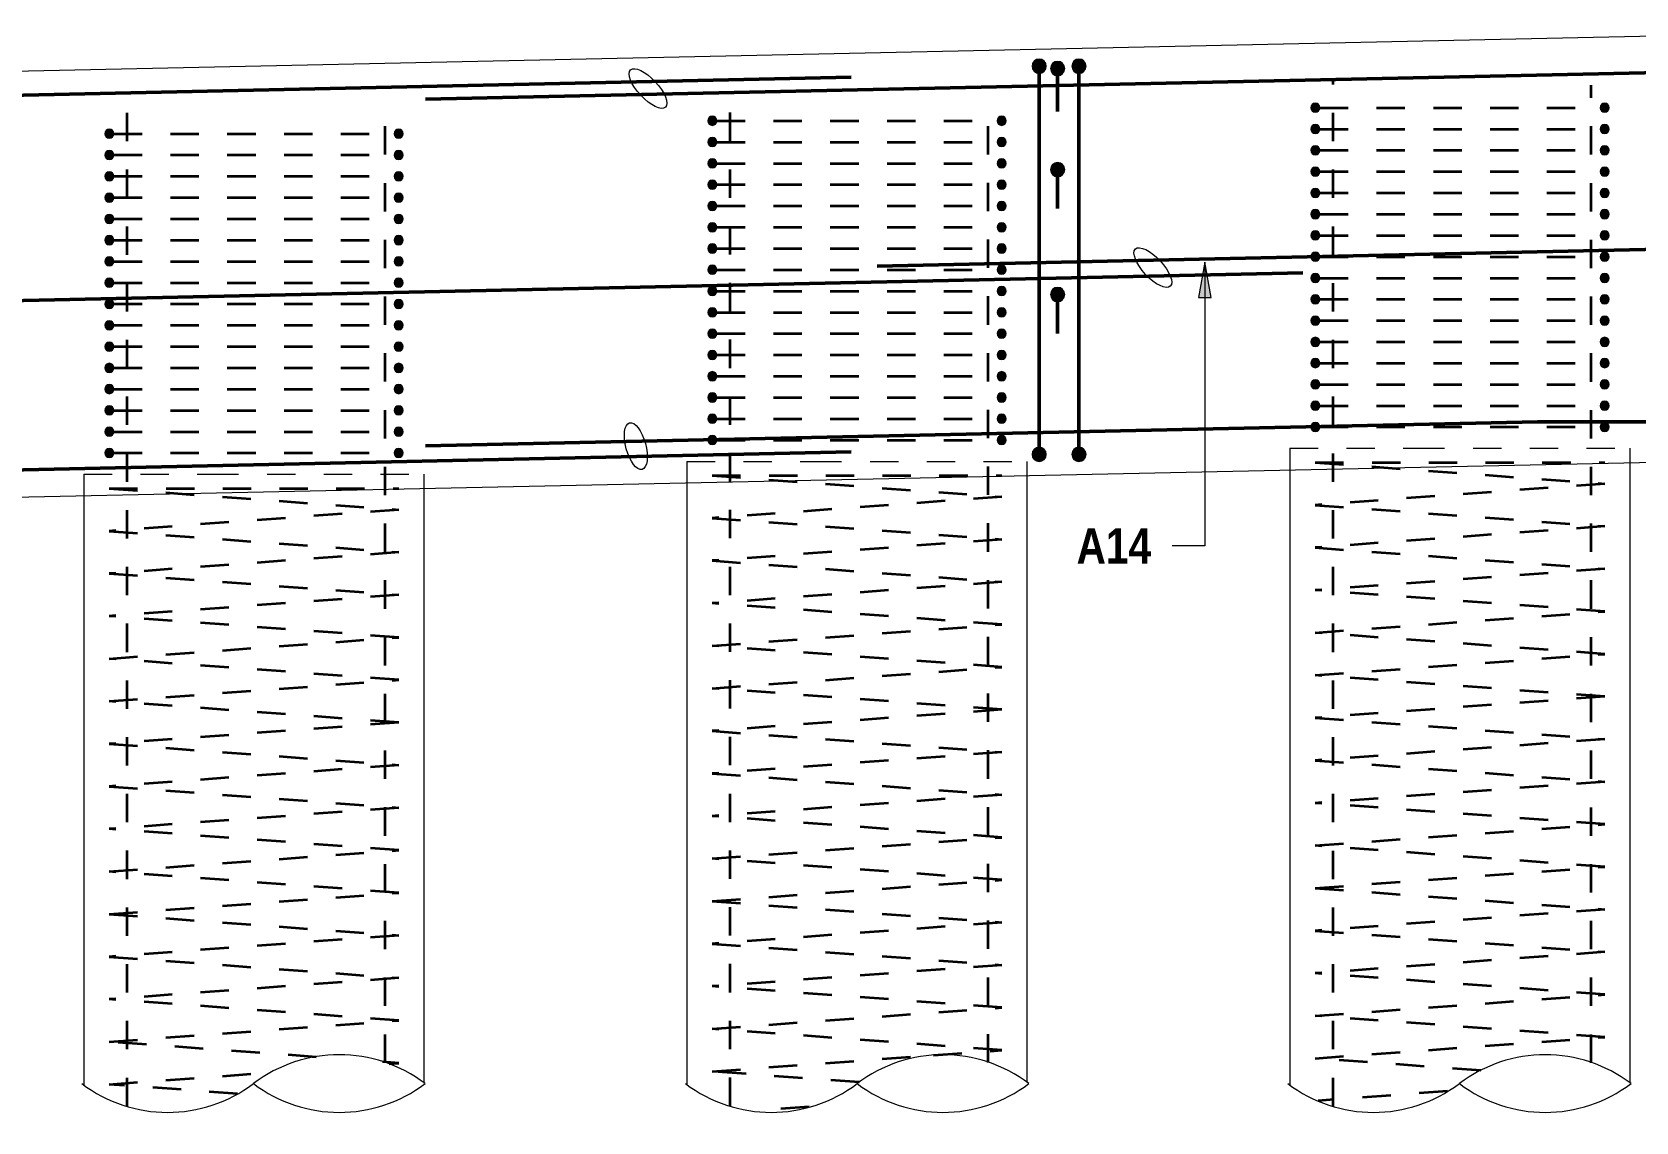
# Model space of a CAD drawing. Header units: metres. Extents: x -1137 to -1030, y 3 to 549.
# Drawn here: x -1090.22 to -1084.57, y 16.15 to 19.99 of the extents above; entities that cross this region are included whole.
import ezdxf

# ---------------------------------------------------------------- set-up
doc = ezdxf.new("R2010")
doc.units = ezdxf.units.M
doc.linetypes.add('JacobsDash', pattern=[0.0045, 0.003, -0.0015])
for name, color, linetype, lineweight in [('A-DETL', 7, 'Continuous', 13), ('A-DETL-GENF', 7, 'Continuous', 9), ('G-ANNO-TEXT', 7, 'Continuous', 9), ('S-BEAM', 7, 'Continuous', 50), ('S-FNDN', 7, 'Continuous', 50), ('S-FNDN-HDLN', 7, 'JacobsDash', 18)]:
    doc.layers.add(name, color=color, linetype=linetype, lineweight=lineweight)
doc.styles.add('Arial Narrow_B', font='ARIALNB.TTF', dxfattribs={"height": 0.125})

# ---------------------------------------------------------------- blocks, each defined once
blk = doc.blocks.new('S_Det_Reinf_Bar Section_2D Grey - N32-6361576-DRG-2873075 - ELEVATION - ABUTMENT B Copy 1')
at = {"layer": 'A-DETL-GENF', "true_color": 0x808080}
blk.add_hatch(color=8, dxfattribs=at).paths.add_polyline_path([(-1135.1405, 18.352), (-1135.1364, 18.3526), (-1135.1325, 18.3542), (-1135.1292, 18.3567), (-1135.1267, 18.36), (-1135.1251, 18.3639), (-1135.1245, 18.368), (-1135.1251, 18.3722), (-1135.1267, 18.376), (-1135.1292, 18.3793), (-1135.1325, 18.3819), (-1135.1364, 18.3835), (-1135.1405, 18.384), (-1135.1447, 18.3835), (-1135.1485, 18.3819), (-1135.1519, 18.3793), (-1135.1544, 18.376), (-1135.156, 18.3722), (-1135.1565, 18.368), (-1135.156, 18.3639), (-1135.1544, 18.36), (-1135.1519, 18.3567), (-1135.1485, 18.3542), (-1135.1447, 18.3526)])
at = {"layer": 'A-DETL-GENF', "color": 8, "lineweight": 18, "true_color": 0x808080}
for start, end in [(0, 180), (180, 0)]:
    blk.add_arc((-1135.1405, 18.368), 0.016, start, end, dxfattribs=at)
blk = doc.blocks.new('S_Det_Reinf_Bar Section_2D Grey - N32-6361679-DRG-2873075 - ELEVATION - ABUTMENT B Copy 1')
at = {"layer": 'A-DETL-GENF', "true_color": 0x808080}
blk.add_hatch(color=8, dxfattribs=at).paths.add_polyline_path([(-1134.1205, 18.352), (-1134.1153, 18.353), (-1134.1125, 18.3542), (-1134.1092, 18.3567), (-1134.1067, 18.36), (-1134.1051, 18.3639), (-1134.1045, 18.368), (-1134.1051, 18.3722), (-1134.1067, 18.376), (-1134.1092, 18.3793), (-1134.1125, 18.3819), (-1134.1164, 18.3835), (-1134.1205, 18.384), (-1134.1247, 18.3835), (-1134.1285, 18.3819), (-1134.1319, 18.3793), (-1134.1344, 18.376), (-1134.136, 18.3722), (-1134.1365, 18.368), (-1134.136, 18.3639), (-1134.1344, 18.36), (-1134.1319, 18.3567), (-1134.1285, 18.3542), (-1134.1247, 18.3526)])
at = {"layer": 'A-DETL-GENF', "color": 8, "lineweight": 18, "true_color": 0x808080}
for start, end in [(0, 180), (180, 0)]:
    blk.add_arc((-1134.1205, 18.368), 0.016, start, end, dxfattribs=at)
blk = doc.blocks.new('S_Det_Reinf_Bar Section_2D Grey - N32-V16-DRG-2873075 - ELEVATION - ABUTMENT B Copy 1')
at = {"layer": 'A-DETL-GENF', "true_color": 0x808080}
blk.add_hatch(color=8, dxfattribs=at).paths.add_polyline_path([(-1126.6305, 18.6838), (-1126.6263, 18.6844), (-1126.6225, 18.686), (-1126.6192, 18.6885), (-1126.6166, 18.6918), (-1126.615, 18.6957), (-1126.6145, 18.6998), (-1126.615, 18.704), (-1126.6166, 18.7078), (-1126.6192, 18.7111), (-1126.6225, 18.7137), (-1126.6263, 18.7153), (-1126.6305, 18.7158), (-1126.6346, 18.7153), (-1126.6385, 18.7137), (-1126.6418, 18.7111), (-1126.6443, 18.7078), (-1126.6459, 18.704), (-1126.6463, 18.6983), (-1126.6459, 18.6957), (-1126.6443, 18.6918), (-1126.6418, 18.6885), (-1126.6385, 18.686), (-1126.6346, 18.6844)])
at = {"layer": 'A-DETL-GENF', "color": 8, "lineweight": 18, "true_color": 0x808080}
for start, end in [(0, 180), (180, 0)]:
    blk.add_arc((-1126.6305, 18.6998), 0.016, start, end, dxfattribs=at)
blk = doc.blocks.new('S_Det_Reinf_Bar Section_2D Grey - N32-V17-DRG-2873075 - ELEVATION - ABUTMENT B Copy 1')
at = {"layer": 'A-DETL-GENF', "true_color": 0x808080}
blk.add_hatch(color=8, dxfattribs=at).paths.add_polyline_path([(-1125.6105, 18.6838), (-1125.6063, 18.6844), (-1125.6025, 18.686), (-1125.5992, 18.6885), (-1125.5966, 18.6918), (-1125.595, 18.6957), (-1125.5945, 18.6998), (-1125.595, 18.704), (-1125.5966, 18.7078), (-1125.5992, 18.7111), (-1125.6025, 18.7137), (-1125.6083, 18.7155), (-1125.6105, 18.7158), (-1125.6146, 18.7153), (-1125.6185, 18.7137), (-1125.6218, 18.7111), (-1125.6243, 18.7078), (-1125.6259, 18.704), (-1125.6263, 18.6983), (-1125.6259, 18.6957), (-1125.6243, 18.6918), (-1125.6218, 18.6885), (-1125.6185, 18.686), (-1125.6146, 18.6844)])
at = {"layer": 'A-DETL-GENF', "color": 8, "lineweight": 18, "true_color": 0x808080}
for start, end in [(0, 180), (180, 0)]:
    blk.add_arc((-1125.6105, 18.6998), 0.016, start, end, dxfattribs=at)
blk = doc.blocks.new('S_Det_Reinf_Bar Section_2D Grey - N32-V18-DRG-2873075 - ELEVATION - ABUTMENT B Copy 1')
at = {"layer": 'A-DETL-GENF', "true_color": 0x808080}
blk.add_hatch(color=8, dxfattribs=at).paths.add_polyline_path([(-1126.6305, 18.7588), (-1126.6263, 18.7594), (-1126.6225, 18.761), (-1126.6192, 18.7635), (-1126.6166, 18.7668), (-1126.615, 18.7707), (-1126.6145, 18.7748), (-1126.615, 18.779), (-1126.6166, 18.7828), (-1126.6192, 18.7861), (-1126.6225, 18.7887), (-1126.6263, 18.7903), (-1126.6305, 18.7908), (-1126.6346, 18.7903), (-1126.6385, 18.7887), (-1126.6418, 18.7861), (-1126.6443, 18.7828), (-1126.6459, 18.779), (-1126.6464, 18.7741), (-1126.6459, 18.7707), (-1126.6443, 18.7668), (-1126.6418, 18.7635), (-1126.6385, 18.761), (-1126.6346, 18.7594)])
at = {"layer": 'A-DETL-GENF', "color": 8, "lineweight": 18, "true_color": 0x808080}
for start, end in [(0, 180), (180, 0)]:
    blk.add_arc((-1126.6305, 18.7748), 0.016, start, end, dxfattribs=at)
blk = doc.blocks.new('S_Det_Reinf_Bar Section_2D Grey - N32-V19-DRG-2873075 - ELEVATION - ABUTMENT B Copy 1')
at = {"layer": 'A-DETL-GENF', "true_color": 0x808080}
blk.add_hatch(color=8, dxfattribs=at).paths.add_polyline_path([(-1125.6105, 18.7588), (-1125.6063, 18.7594), (-1125.6025, 18.761), (-1125.5992, 18.7635), (-1125.5966, 18.7668), (-1125.595, 18.7707), (-1125.5945, 18.7748), (-1125.595, 18.779), (-1125.5966, 18.7828), (-1125.5992, 18.7861), (-1125.6025, 18.7887), (-1125.6083, 18.7905), (-1125.6105, 18.7908), (-1125.6146, 18.7903), (-1125.6185, 18.7887), (-1125.6218, 18.7861), (-1125.6243, 18.7828), (-1125.6259, 18.779), (-1125.6264, 18.7741), (-1125.6259, 18.7707), (-1125.6243, 18.7668), (-1125.6218, 18.7635), (-1125.6185, 18.761), (-1125.6146, 18.7594)])
at = {"layer": 'A-DETL-GENF', "color": 8, "lineweight": 18, "true_color": 0x808080}
for start, end in [(0, 180), (180, 0)]:
    blk.add_arc((-1125.6105, 18.7748), 0.016, start, end, dxfattribs=at)
blk = doc.blocks.new('S_Det_Reinf_Bar Section_2D Grey - N32-V20-DRG-2873075 - ELEVATION - ABUTMENT B Copy 1')
at = {"layer": 'A-DETL-GENF', "true_color": 0x808080}
blk.add_hatch(color=8, dxfattribs=at).paths.add_polyline_path([(-1126.6305, 18.8338), (-1126.6263, 18.8344), (-1126.6225, 18.836), (-1126.6192, 18.8385), (-1126.6166, 18.8418), (-1126.615, 18.8457), (-1126.6145, 18.85), (-1126.615, 18.854), (-1126.6166, 18.8578), (-1126.6192, 18.8611), (-1126.6225, 18.8637), (-1126.6263, 18.8653), (-1126.6305, 18.8658), (-1126.6346, 18.8653), (-1126.6385, 18.8637), (-1126.6418, 18.8611), (-1126.6443, 18.8578), (-1126.6459, 18.854), (-1126.6465, 18.8498), (-1126.6459, 18.8457), (-1126.6443, 18.8418), (-1126.6418, 18.8385), (-1126.6385, 18.836), (-1126.6346, 18.8344)])
at = {"layer": 'A-DETL-GENF', "color": 8, "lineweight": 18, "true_color": 0x808080}
for start, end in [(0, 180), (180, 0)]:
    blk.add_arc((-1126.6305, 18.8498), 0.016, start, end, dxfattribs=at)
blk = doc.blocks.new('S_Det_Reinf_Bar Section_2D Grey - N32-V21-DRG-2873075 - ELEVATION - ABUTMENT B Copy 1')
at = {"layer": 'A-DETL-GENF', "true_color": 0x808080}
blk.add_hatch(color=8, dxfattribs=at).paths.add_polyline_path([(-1125.6105, 18.8338), (-1125.6063, 18.8344), (-1125.6025, 18.836), (-1125.5992, 18.8385), (-1125.5966, 18.8418), (-1125.595, 18.8457), (-1125.5945, 18.85), (-1125.595, 18.854), (-1125.5966, 18.8578), (-1125.5992, 18.8611), (-1125.6025, 18.8637), (-1125.6083, 18.8655), (-1125.6105, 18.8658), (-1125.6146, 18.8653), (-1125.6185, 18.8637), (-1125.6218, 18.8611), (-1125.6243, 18.8578), (-1125.6259, 18.854), (-1125.6265, 18.8498), (-1125.6259, 18.8457), (-1125.6243, 18.8418), (-1125.6218, 18.8385), (-1125.6185, 18.836), (-1125.6146, 18.8344)])
at = {"layer": 'A-DETL-GENF', "color": 8, "lineweight": 18, "true_color": 0x808080}
for start, end in [(0, 180), (180, 0)]:
    blk.add_arc((-1125.6105, 18.8498), 0.016, start, end, dxfattribs=at)
blk = doc.blocks.new('S_Det_Reinf_Bar Section_2D Grey - N32-V22-DRG-2873075 - ELEVATION - ABUTMENT B Copy 1')
at = {"layer": 'A-DETL-GENF', "true_color": 0x808080}
blk.add_hatch(color=8, dxfattribs=at).paths.add_polyline_path([(-1126.6305, 18.9088), (-1126.6263, 18.9094), (-1126.6225, 18.911), (-1126.6192, 18.9135), (-1126.6166, 18.9168), (-1126.615, 18.9207), (-1126.6146, 18.9259), (-1126.615, 18.929), (-1126.6166, 18.9328), (-1126.6192, 18.9361), (-1126.6225, 18.9387), (-1126.6263, 18.9403), (-1126.6305, 18.9408), (-1126.6346, 18.9403), (-1126.6385, 18.9387), (-1126.6418, 18.9361), (-1126.6443, 18.9328), (-1126.6459, 18.929), (-1126.6465, 18.9248), (-1126.6459, 18.9207), (-1126.6443, 18.9168), (-1126.6418, 18.9135), (-1126.6385, 18.911), (-1126.6346, 18.9094)])
at = {"layer": 'A-DETL-GENF', "color": 8, "lineweight": 18, "true_color": 0x808080}
for start, end in [(0, 180), (180, 0)]:
    blk.add_arc((-1126.6305, 18.9248), 0.016, start, end, dxfattribs=at)
blk = doc.blocks.new('S_Det_Reinf_Bar Section_2D Grey - N32-V23-DRG-2873075 - ELEVATION - ABUTMENT B Copy 1')
at = {"layer": 'A-DETL-GENF', "true_color": 0x808080}
blk.add_hatch(color=8, dxfattribs=at).paths.add_polyline_path([(-1125.6105, 18.9088), (-1125.6063, 18.9094), (-1125.6025, 18.911), (-1125.5992, 18.9135), (-1125.5966, 18.9168), (-1125.595, 18.9207), (-1125.5946, 18.9259), (-1125.595, 18.929), (-1125.5966, 18.9328), (-1125.5992, 18.9361), (-1125.6025, 18.9387), (-1125.6083, 18.9405), (-1125.6105, 18.9408), (-1125.6146, 18.9403), (-1125.6185, 18.9387), (-1125.6218, 18.9361), (-1125.6243, 18.9328), (-1125.6259, 18.929), (-1125.6265, 18.9248), (-1125.6259, 18.9207), (-1125.6243, 18.9168), (-1125.6218, 18.9135), (-1125.6185, 18.911), (-1125.6146, 18.9094)])
at = {"layer": 'A-DETL-GENF', "color": 8, "lineweight": 18, "true_color": 0x808080}
for start, end in [(0, 180), (180, 0)]:
    blk.add_arc((-1125.6105, 18.9248), 0.016, start, end, dxfattribs=at)
blk = doc.blocks.new('S_Det_Reinf_Bar Section_2D Grey - N32-V24-DRG-2873075 - ELEVATION - ABUTMENT B Copy 1')
at = {"layer": 'A-DETL-GENF', "true_color": 0x808080}
blk.add_hatch(color=8, dxfattribs=at).paths.add_polyline_path([(-1126.6305, 18.9838), (-1126.6263, 18.9844), (-1126.6225, 18.986), (-1126.6192, 18.9885), (-1126.6166, 18.9918), (-1126.615, 18.9957), (-1126.6147, 19.0017), (-1126.615, 19.004), (-1126.6166, 19.0078), (-1126.6192, 19.0111), (-1126.6225, 19.0137), (-1126.6263, 19.0153), (-1126.6305, 19.0158), (-1126.6346, 19.0153), (-1126.6385, 19.0137), (-1126.6418, 19.0111), (-1126.6443, 19.0078), (-1126.6459, 19.004), (-1126.6465, 18.9998), (-1126.6459, 18.9957), (-1126.6443, 18.9918), (-1126.6418, 18.9885), (-1126.6385, 18.986), (-1126.6346, 18.9844)])
at = {"layer": 'A-DETL-GENF', "color": 8, "lineweight": 18, "true_color": 0x808080}
for start, end in [(0, 180), (180, 0)]:
    blk.add_arc((-1126.6305, 18.9998), 0.016, start, end, dxfattribs=at)
blk = doc.blocks.new('S_Det_Reinf_Bar Section_2D Grey - N32-V25-DRG-2873075 - ELEVATION - ABUTMENT B Copy 1')
at = {"layer": 'A-DETL-GENF', "true_color": 0x808080}
blk.add_hatch(color=8, dxfattribs=at).paths.add_polyline_path([(-1125.6105, 18.9838), (-1125.6063, 18.9844), (-1125.6025, 18.986), (-1125.5992, 18.9885), (-1125.5966, 18.9918), (-1125.595, 18.9957), (-1125.5947, 19.0017), (-1125.595, 19.004), (-1125.5966, 19.0078), (-1125.5992, 19.0111), (-1125.6025, 19.0137), (-1125.6083, 19.0155), (-1125.6105, 19.0158), (-1125.6146, 19.0153), (-1125.6185, 19.0137), (-1125.6218, 19.0111), (-1125.6243, 19.0078), (-1125.6259, 19.004), (-1125.6265, 18.9998), (-1125.6259, 18.9957), (-1125.6243, 18.9918), (-1125.6218, 18.9885), (-1125.6185, 18.986), (-1125.6146, 18.9844)])
at = {"layer": 'A-DETL-GENF', "color": 8, "lineweight": 18, "true_color": 0x808080}
for start, end in [(0, 180), (180, 0)]:
    blk.add_arc((-1125.6105, 18.9998), 0.016, start, end, dxfattribs=at)
blk = doc.blocks.new('CS_DET_Pile-Column_BreakLine - CS_Tubular BreakLine-6356722-DRG-2873075 - ELEVATION - ABUTMENT B Copy 1')
at = {"layer": 'A-DETL-GENF', "lineweight": 18}
for centre, start, end in [((-1132.1987, 15.8813), 52.9573, 127.0427), ((-1132.8037, 16.6829), 232.9573, 307.0427), ((-1132.1987, 16.6829), 232.9573, 307.0427)]:
    blk.add_arc(centre, 0.5022, start, end, dxfattribs=at)
blk = doc.blocks.new('CS_DET_Rebar Combined - Multiple Bar-7574216-DRG-2873075 - ELEVATION - ABUTMENT B Copy 1')
at = {"layer": 'A-DETL-GENF'}
for points in [[(-1125.3385, 19.8424), (-1125.3321, 19.8432), (-1125.326, 19.8457), (-1125.3209, 19.8497), (-1125.3169, 19.8549), (-1125.3144, 19.8609), (-1125.3135, 19.8674), (-1125.3144, 19.8738), (-1125.3169, 19.8799), (-1125.3209, 19.885), (-1125.326, 19.889), (-1125.3321, 19.8915), (-1125.3385, 19.8924), (-1125.345, 19.8915), (-1125.351, 19.889), (-1125.3562, 19.885), (-1125.3602, 19.8799), (-1125.3627, 19.8738), (-1125.3635, 19.8674), (-1125.3627, 19.8609), (-1125.3602, 19.8549), (-1125.3562, 19.8497), (-1125.351, 19.8457), (-1125.345, 19.8432)], [(-1125.3385, 18.4743), (-1125.3321, 18.4752), (-1125.326, 18.4777), (-1125.3209, 18.4817), (-1125.3169, 18.4868), (-1125.3144, 18.4929), (-1125.3135, 18.4993), (-1125.3144, 18.5058), (-1125.3169, 18.5118), (-1125.3209, 18.517), (-1125.326, 18.521), (-1125.3321, 18.5235), (-1125.3385, 18.5243), (-1125.345, 18.5235), (-1125.351, 18.521), (-1125.3562, 18.517), (-1125.3602, 18.5118), (-1125.3627, 18.5058), (-1125.3635, 18.4993), (-1125.3627, 18.4929), (-1125.3602, 18.4868), (-1125.3562, 18.4817), (-1125.351, 18.4777), (-1125.345, 18.4752)]]:
    blk.add_hatch(color=256, dxfattribs=at).paths.add_polyline_path(points)
at = {"layer": 'A-DETL-GENF', "lineweight": 50}
blk.add_line((-1125.3385, 18.5243), (-1125.3385, 19.8424), dxfattribs=at)
at = {"layer": 'A-DETL-GENF'}
for centre, start, end in [((-1125.3385, 19.8674), 90, 270), ((-1125.3385, 19.8674), 270, 90), ((-1125.3385, 18.4993), 90, 270), ((-1125.3385, 18.4993), 270, 90)]:
    blk.add_arc(centre, 0.025, start, end, dxfattribs=at)
blk = doc.blocks.new('CS_DET_Rebar Combined - Multiple Bar-7547253-DRG-2873075 - ELEVATION - ABUTMENT B Copy 1')
at = {"layer": 'A-DETL-GENF'}
blk.add_hatch(color=256, dxfattribs=at).paths.add_polyline_path([(-1125.4135, 19.0377), (-1125.4071, 19.0385), (-1125.401, 19.041), (-1125.3958, 19.045), (-1125.3919, 19.0502), (-1125.3894, 19.0562), (-1125.3885, 19.0627), (-1125.3894, 19.0691), (-1125.3919, 19.0752), (-1125.3958, 19.0803), (-1125.401, 19.0843), (-1125.4071, 19.0868), (-1125.4135, 19.0877), (-1125.42, 19.0868), (-1125.426, 19.0843), (-1125.4312, 19.0803), (-1125.4352, 19.0752), (-1125.4377, 19.0691), (-1125.4385, 19.0627), (-1125.4377, 19.0562), (-1125.4352, 19.0502), (-1125.4312, 19.045), (-1125.426, 19.041), (-1125.42, 19.0385)])
at = {"layer": 'A-DETL-GENF', "lineweight": 50}
blk.add_line((-1125.4135, 18.9252), (-1125.4135, 19.0377), dxfattribs=at)
at = {"layer": 'A-DETL-GENF'}
for start, end in [(90, 270), (270, 90)]:
    blk.add_arc((-1125.4135, 19.0627), 0.025, start, end, dxfattribs=at)
blk = doc.blocks.new('CS_DET_Rebar Combined - Multiple Bar-7574226-DRG-2873075 - ELEVATION - ABUTMENT B Copy 1')
at = {"layer": 'A-DETL-GENF'}
blk.add_hatch(color=256, dxfattribs=at).paths.add_polyline_path([(-1125.4135, 19.8342), (-1125.4071, 19.835), (-1125.401, 19.8375), (-1125.3958, 19.8415), (-1125.3919, 19.8467), (-1125.3894, 19.8527), (-1125.3885, 19.8592), (-1125.3894, 19.8656), (-1125.3919, 19.8717), (-1125.3958, 19.8768), (-1125.401, 19.8808), (-1125.4071, 19.8833), (-1125.4135, 19.8842), (-1125.42, 19.8833), (-1125.426, 19.8808), (-1125.4312, 19.8768), (-1125.4352, 19.8717), (-1125.4377, 19.8656), (-1125.4385, 19.8592), (-1125.4377, 19.8527), (-1125.4352, 19.8467), (-1125.4312, 19.8415), (-1125.426, 19.8375), (-1125.42, 19.835)])
at = {"layer": 'A-DETL-GENF', "lineweight": 50}
blk.add_line((-1125.4135, 19.7072), (-1125.4135, 19.8342), dxfattribs=at)
at = {"layer": 'A-DETL-GENF'}
for start, end in [(90, 270), (270, 90)]:
    blk.add_arc((-1125.4135, 19.8592), 0.025, start, end, dxfattribs=at)

msp = doc.modelspace()

# ---------------------------------------------------------------- hatches: boundary and pattern name
at = {"layer": 'G-ANNO-TEXT'}
msp.add_hatch(color=256, dxfattribs=at).paths.add_polyline_path([(-1086.0901, 19.1771), (-1086.1121, 19.0521), (-1086.068, 19.0521)])

# ---------------------------------------------------------------- linework, layer by layer
at = {"layer": 'A-DETL', "lineweight": 50}
for p, q in [((-1088.8366, 19.7511), (-1080.9904, 19.9209)), ((-1096.9178, 19.6212), (-1087.3366, 19.8286)), ((-1087.245, 19.1627), (-1080.9935, 19.2979)), ((-1096.8493, 18.8986), (-1085.745, 19.1389)), ((-1084.9173, 18.6145), (-1088.8366, 18.5297)), ((-1084.9173, 18.6145), (-1078.4219, 18.6145)), ((-1087.3366, 18.5082), (-1096.916, 18.301))]:
    msp.add_line(p, q, dxfattribs=at)
at = {"layer": 'A-DETL', "color": 8, "linetype": 'JacobsDash', "lineweight": 35, "true_color": 0x808080}
for p, q in [((-1085.6383, 16.2028), (-1085.6383, 19.8208)), ((-1084.7283, 16.3555), (-1084.7283, 19.8008)), ((-1089.8883, 16.2029), (-1089.8883, 19.7293)), ((-1087.7633, 16.2036), (-1087.7633, 19.7748)), ((-1086.8533, 16.3564), (-1086.8533, 19.7548)), ((-1088.9783, 16.3556), (-1088.9783, 19.7093)), ((-1087.8099, 19.6748), (-1086.8219, 19.6748)), ((-1085.6849, 19.7208), (-1084.6969, 19.7208)), ((-1089.9349, 19.6293), (-1088.9469, 19.6293)), ((-1085.6849, 19.6458), (-1084.6969, 19.6458)), ((-1087.8099, 19.5998), (-1086.8219, 19.5998)), ((-1085.6849, 19.5708), (-1084.6969, 19.5708)), ((-1089.9349, 19.5543), (-1088.9469, 19.5543)), ((-1087.8099, 19.5248), (-1086.8219, 19.5248)), ((-1089.9349, 19.4793), (-1088.9469, 19.4793)), ((-1087.8099, 19.4498), (-1086.8219, 19.4498)), ((-1085.6849, 19.4958), (-1084.6969, 19.4958)), ((-1089.9349, 19.4043), (-1088.9469, 19.4043)), ((-1085.6849, 19.4208), (-1084.6969, 19.4208)), ((-1087.8099, 19.3748), (-1086.8219, 19.3748)), ((-1085.6849, 19.3458), (-1084.6969, 19.3458)), ((-1089.9349, 19.3293), (-1088.9469, 19.3293)), ((-1087.8099, 19.2998), (-1086.8219, 19.2998)), ((-1089.9349, 19.2543), (-1088.9469, 19.2543)), ((-1087.8099, 19.2248), (-1086.8219, 19.2248)), ((-1085.6849, 19.2708), (-1084.6969, 19.2708)), ((-1089.9349, 19.1793), (-1088.9469, 19.1793)), ((-1085.6849, 19.1958), (-1084.6969, 19.1958)), ((-1089.9349, 19.1043), (-1088.9469, 19.1043)), ((-1087.8099, 19.1498), (-1086.8219, 19.1498)), ((-1085.6849, 19.1208), (-1084.6969, 19.1208)), ((-1087.8099, 19.0748), (-1086.8219, 19.0748)), ((-1089.9349, 19.0293), (-1088.9469, 19.0293)), ((-1087.8099, 18.9998), (-1086.8219, 18.9998)), ((-1085.6849, 19.0458), (-1084.6969, 19.0458)), ((-1089.9349, 18.9543), (-1088.9469, 18.9543)), ((-1085.6849, 18.9708), (-1084.6969, 18.9708)), ((-1089.9349, 18.8793), (-1088.9469, 18.8793)), ((-1087.8099, 18.9248), (-1086.8219, 18.9248)), ((-1085.6849, 18.8958), (-1084.6969, 18.8958)), ((-1087.8099, 18.8498), (-1086.8219, 18.8498)), ((-1089.9349, 18.8043), (-1088.9469, 18.8043)), ((-1087.8099, 18.7748), (-1086.8219, 18.7748)), ((-1085.6849, 18.8208), (-1084.6969, 18.8208)), ((-1089.9349, 18.7293), (-1088.9469, 18.7293)), ((-1085.6849, 18.7458), (-1084.6969, 18.7458)), ((-1089.9349, 18.6543), (-1088.9469, 18.6543)), ((-1087.8099, 18.6998), (-1086.8219, 18.6998)), ((-1085.6849, 18.6708), (-1084.6969, 18.6708)), ((-1087.8099, 18.6248), (-1086.8219, 18.6248)), ((-1085.6849, 18.5958), (-1084.6969, 18.5958)), ((-1089.9349, 18.5793), (-1088.9469, 18.5793)), ((-1087.8099, 18.5498), (-1086.8219, 18.5498)), ((-1089.9349, 18.5043), (-1088.9469, 18.5043)), ((-1085.7009, 18.4708), (-1084.6809, 18.3958)), ((-1085.7009, 18.4708), (-1084.6809, 18.4708)), ((-1089.9509, 18.3793), (-1088.9309, 18.3043)), ((-1089.9509, 18.3793), (-1088.9309, 18.3793)), ((-1087.8259, 18.4248), (-1086.8059, 18.3498)), ((-1087.8259, 18.4248), (-1086.8059, 18.4248)), ((-1084.6809, 18.3958), (-1085.7009, 18.3208)), ((-1086.8059, 18.3498), (-1087.8259, 18.2748)), ((-1085.7009, 18.3208), (-1084.6809, 18.2458)), ((-1088.9309, 18.3043), (-1089.9509, 18.2293)), ((-1087.8259, 18.2748), (-1086.8059, 18.1998)), ((-1089.9509, 18.2293), (-1088.9309, 18.1543)), ((-1086.8059, 18.1998), (-1087.8259, 18.1248)), ((-1084.6809, 18.2458), (-1085.7009, 18.1708)), ((-1088.9309, 18.1543), (-1089.9509, 18.0793)), ((-1085.7009, 18.1708), (-1084.6809, 18.0958)), ((-1087.8259, 18.1248), (-1086.8059, 18.0498)), ((-1084.6809, 18.0958), (-1085.7009, 18.0208)), ((-1089.9509, 18.0793), (-1088.9309, 18.0043)), ((-1086.8059, 18.0498), (-1087.8259, 17.9748)), ((-1088.9309, 18.0043), (-1089.9509, 17.9293)), ((-1086.8059, 17.8998), (-1087.8259, 17.9748)), ((-1084.6809, 17.9458), (-1085.7009, 18.0208)), ((-1088.9309, 17.8543), (-1089.9509, 17.9293)), ((-1085.7009, 17.8708), (-1084.6809, 17.9458)), ((-1087.8259, 17.8248), (-1086.8059, 17.8998)), ((-1084.6809, 17.7958), (-1085.7009, 17.8708)), ((-1089.9509, 17.7793), (-1088.9309, 17.8543)), ((-1086.8059, 17.7498), (-1087.8259, 17.8248)), ((-1088.9309, 17.7043), (-1089.9509, 17.7793)), ((-1087.8259, 17.6748), (-1086.8059, 17.7498)), ((-1085.7009, 17.7208), (-1084.6809, 17.7958)), ((-1089.9509, 17.6293), (-1088.9309, 17.7043)), ((-1084.6809, 17.6458), (-1085.7009, 17.7208)), ((-1086.8059, 17.5998), (-1087.8259, 17.6748)), ((-1084.6809, 17.6458), (-1085.7009, 17.5708)), ((-1088.9309, 17.5543), (-1089.9509, 17.6293)), ((-1086.8059, 17.5998), (-1087.8259, 17.5248)), ((-1088.9309, 17.5543), (-1089.9509, 17.4793)), ((-1087.8259, 17.5248), (-1086.8059, 17.4498)), ((-1085.7009, 17.5708), (-1084.6809, 17.4958)), ((-1089.9509, 17.4793), (-1088.9309, 17.4043)), ((-1084.6809, 17.4958), (-1085.7009, 17.4208)), ((-1086.8059, 17.4498), (-1087.8259, 17.3748)), ((-1085.7009, 17.4208), (-1084.6809, 17.3458)), ((-1088.9309, 17.4043), (-1089.9509, 17.3293)), ((-1087.8259, 17.3748), (-1086.8059, 17.2998)), ((-1089.9509, 17.3293), (-1088.9309, 17.2543)), ((-1086.8059, 17.2998), (-1087.8259, 17.2248)), ((-1084.6809, 17.3458), (-1085.7009, 17.2708)), ((-1088.9309, 17.2543), (-1089.9509, 17.1793)), ((-1084.6809, 17.1958), (-1085.7009, 17.2708)), ((-1086.8059, 17.1498), (-1087.8259, 17.2248)), ((-1085.7009, 17.1208), (-1084.6809, 17.1958)), ((-1088.9309, 17.1043), (-1089.9509, 17.1793)), ((-1087.8259, 17.0748), (-1086.8059, 17.1498)), ((-1089.9509, 17.0293), (-1088.9309, 17.1043)), ((-1086.8059, 16.9998), (-1087.8259, 17.0748)), ((-1084.6809, 17.0458), (-1085.7009, 17.1208)), ((-1088.9309, 16.9543), (-1089.9509, 17.0293)), ((-1085.7009, 16.9708), (-1084.6809, 17.0458)), ((-1087.8259, 16.9248), (-1086.8059, 16.9998)), ((-1085.7009, 16.9708), (-1084.6809, 16.8958)), ((-1089.9509, 16.8793), (-1088.9309, 16.9543)), ((-1087.8259, 16.9248), (-1086.8059, 16.8498)), ((-1089.9509, 16.8793), (-1088.9309, 16.8043)), ((-1086.8059, 16.8498), (-1087.8259, 16.7748)), ((-1084.6809, 16.8958), (-1085.7009, 16.8208)), ((-1088.9309, 16.8043), (-1089.9509, 16.7293)), ((-1085.7009, 16.8208), (-1084.6809, 16.7458)), ((-1087.8259, 16.7748), (-1086.8059, 16.6998)), ((-1084.6809, 16.7458), (-1085.7009, 16.6708)), ((-1089.9509, 16.7293), (-1088.9309, 16.6543)), ((-1086.8059, 16.6998), (-1087.8259, 16.6248)), ((-1088.9309, 16.6543), (-1089.9509, 16.5793)), ((-1086.8059, 16.5498), (-1087.8259, 16.6248)), ((-1084.6809, 16.5958), (-1085.7009, 16.6708)), ((-1088.9309, 16.5043), (-1089.9509, 16.5793)), ((-1085.7009, 16.5208), (-1084.6809, 16.5958)), ((-1089.9509, 16.4293), (-1088.9309, 16.5043)), ((-1087.8259, 16.4748), (-1086.8059, 16.5498)), ((-1084.6809, 16.4458), (-1085.7009, 16.5208)), ((-1086.8059, 16.3998), (-1087.8259, 16.4748)), ((-1089.2213, 16.3756), (-1089.9509, 16.4293)), ((-1087.0465, 16.3821), (-1086.8059, 16.3998)), ((-1085.7009, 16.3708), (-1084.6809, 16.4458)), ((-1088.9309, 16.3543), (-1088.9878, 16.3584)), ((-1088.9651, 16.3517), (-1088.9309, 16.3543)), ((-1087.8259, 16.3248), (-1087.0513, 16.3818)), ((-1085.1181, 16.3279), (-1085.7009, 16.3708)), ((-1089.9509, 16.2793), (-1089.3827, 16.321)), ((-1089.4986, 16.246), (-1089.9509, 16.2793)), ((-1087.3081, 16.2867), (-1087.8259, 16.3248)), ((-1085.2349, 16.2551), (-1085.6911, 16.2215)), ((-1087.485, 16.1999), (-1087.6788, 16.1856))]:
    msp.add_line(p, q, dxfattribs=at)
at = {"layer": 'A-DETL'}
for centre, major_axis, ratio in [((-1088.0524, 19.7886), (-0.0614, 0.0658), 0.388889), ((-1086.2733, 19.1573), (-0.0614, 0.0658), 0.388889), ((-1088.0953, 18.5284), (-0.022, 0.0821), 0.411765)]:
    msp.add_ellipse(centre, major_axis=major_axis, ratio=ratio, dxfattribs=at)
at = {"layer": 'G-ANNO-TEXT'}
for p, q in [((-1086.0901, 19.1771), (-1086.1121, 19.0521)), ((-1086.068, 19.0521), (-1086.0901, 19.1771)), ((-1086.0901, 19.1771), (-1086.0901, 18.1766)), ((-1086.1121, 19.0521), (-1086.068, 19.0521)), ((-1086.0901, 18.1766), (-1086.2053, 18.1766))]:
    msp.add_line(p, q, dxfattribs=at)
at = {"layer": 'S-BEAM', "lineweight": 13}
for p, q in [((-1083.8202, 19.9875), (-1097.0178, 19.7041)), ((-1097.0178, 18.2038), (-1083.8202, 18.4871))]:
    msp.add_line(p, q, dxfattribs=at)
at = {"layer": 'S-FNDN', "lineweight": 13}
for p, q in [((-1085.7909, 18.4448), (-1085.7909, 16.2774)), ((-1084.5909, 16.2838), (-1084.5909, 18.4706)), ((-1088.8409, 16.284), (-1088.8409, 18.3793)), ((-1087.9159, 18.3992), (-1087.9159, 16.2792)), ((-1086.7159, 16.2857), (-1086.7159, 18.4249)), ((-1090.0409, 18.3536), (-1090.0409, 16.2776))]:
    msp.add_line(p, q, dxfattribs=at)
at = {"layer": 'S-FNDN-HDLN', "lineweight": 13}
for p, q in [((-1085.7909, 18.5208), (-1085.7909, 18.4449)), ((-1085.7909, 18.5208), (-1085.345, 18.5208)), ((-1085.345, 18.5208), (-1084.5909, 18.5208)), ((-1084.5909, 18.4706), (-1084.5909, 18.5208)), ((-1090.0409, 18.4293), (-1090.0409, 18.3536)), ((-1090.0409, 18.4293), (-1089.595, 18.4293)), ((-1089.595, 18.4293), (-1088.8409, 18.4293)), ((-1088.8409, 18.3794), (-1088.8409, 18.4293)), ((-1087.9159, 18.4748), (-1087.9159, 18.3992)), ((-1087.9159, 18.4748), (-1087.47, 18.4748)), ((-1087.47, 18.4748), (-1086.7159, 18.4748)), ((-1086.7159, 18.425), (-1086.7159, 18.4748))]:
    msp.add_line(p, q, dxfattribs=at)

# ---------------------------------------------------------------- block references
at = {"layer": 'A-DETL-GENF'}
for name, p in [('CS_DET_Rebar Combined - Multiple Bar-7574216-DRG-2873075 - ELEVATION - ABUTMENT B Copy 1', (38.6646, 0)), ('CS_DET_Rebar Combined - Multiple Bar-7574226-DRG-2873075 - ELEVATION - ABUTMENT B Copy 1', (38.8046, 0)), ('CS_DET_Rebar Combined - Multiple Bar-7574216-DRG-2873075 - ELEVATION - ABUTMENT B Copy 1', (38.8046, 0)), ('CS_DET_Rebar Combined - Multiple Bar-7547253-DRG-2873075 - ELEVATION - ABUTMENT B Copy 1', (38.8046, 0.44)), ('CS_DET_Rebar Combined - Multiple Bar-7547253-DRG-2873075 - ELEVATION - ABUTMENT B Copy 1', (38.8046, 0)), ('CS_DET_Pile-Column_BreakLine - CS_Tubular BreakLine-6356722-DRG-2873075 - ELEVATION - ABUTMENT B Copy 1', (43.0583, 0)), ('CS_DET_Pile-Column_BreakLine - CS_Tubular BreakLine-6356722-DRG-2873075 - ELEVATION - ABUTMENT B Copy 1', (45.1858, 0)), ('CS_DET_Pile-Column_BreakLine - CS_Tubular BreakLine-6356722-DRG-2873075 - ELEVATION - ABUTMENT B Copy 1', (47.308, 0))]:
    msp.add_blockref(name, p, dxfattribs=at)
at = {"layer": 'A-DETL-GENF', "color": 8, "true_color": 0x808080}
for name, p in [('S_Det_Reinf_Bar Section_2D Grey - N32-6361576-DRG-2873075 - ELEVATION - ABUTMENT B Copy 1', (49.4397, 1.3528)), ('S_Det_Reinf_Bar Section_2D Grey - N32-6361679-DRG-2873075 - ELEVATION - ABUTMENT B Copy 1', (49.4397, 1.3528)), ('S_Det_Reinf_Bar Section_2D Grey - N32-6361576-DRG-2873075 - ELEVATION - ABUTMENT B Copy 1', (47.3147, 1.3068)), ('S_Det_Reinf_Bar Section_2D Grey - N32-6361679-DRG-2873075 - ELEVATION - ABUTMENT B Copy 1', (47.3147, 1.3068)), ('S_Det_Reinf_Bar Section_2D Grey - N32-6361576-DRG-2873075 - ELEVATION - ABUTMENT B Copy 1', (45.1897, 1.2612)), ('S_Det_Reinf_Bar Section_2D Grey - N32-6361679-DRG-2873075 - ELEVATION - ABUTMENT B Copy 1', (45.1897, 1.2612)), ('S_Det_Reinf_Bar Section_2D Grey - N32-6361576-DRG-2873075 - ELEVATION - ABUTMENT B Copy 1', (47.3147, 1.2318)), ('S_Det_Reinf_Bar Section_2D Grey - N32-6361679-DRG-2873075 - ELEVATION - ABUTMENT B Copy 1', (47.3147, 1.2318)), ('S_Det_Reinf_Bar Section_2D Grey - N32-6361576-DRG-2873075 - ELEVATION - ABUTMENT B Copy 1', (49.4397, 1.2778)), ('S_Det_Reinf_Bar Section_2D Grey - N32-6361679-DRG-2873075 - ELEVATION - ABUTMENT B Copy 1', (49.4397, 1.2778)), ('S_Det_Reinf_Bar Section_2D Grey - N32-6361576-DRG-2873075 - ELEVATION - ABUTMENT B Copy 1', (45.1897, 1.1862)), ('S_Det_Reinf_Bar Section_2D Grey - N32-6361679-DRG-2873075 - ELEVATION - ABUTMENT B Copy 1', (45.1897, 1.1862)), ('S_Det_Reinf_Bar Section_2D Grey - N32-6361576-DRG-2873075 - ELEVATION - ABUTMENT B Copy 1', (49.4397, 1.2028)), ('S_Det_Reinf_Bar Section_2D Grey - N32-6361679-DRG-2873075 - ELEVATION - ABUTMENT B Copy 1', (49.4397, 1.2028)), ('S_Det_Reinf_Bar Section_2D Grey - N32-6361576-DRG-2873075 - ELEVATION - ABUTMENT B Copy 1', (47.3147, 1.1568)), ('S_Det_Reinf_Bar Section_2D Grey - N32-6361679-DRG-2873075 - ELEVATION - ABUTMENT B Copy 1', (47.3147, 1.1568)), ('S_Det_Reinf_Bar Section_2D Grey - N32-6361576-DRG-2873075 - ELEVATION - ABUTMENT B Copy 1', (49.4397, 1.1278)), ('S_Det_Reinf_Bar Section_2D Grey - N32-6361679-DRG-2873075 - ELEVATION - ABUTMENT B Copy 1', (49.4397, 1.1278)), ('S_Det_Reinf_Bar Section_2D Grey - N32-6361576-DRG-2873075 - ELEVATION - ABUTMENT B Copy 1', (45.1897, 1.1112)), ('S_Det_Reinf_Bar Section_2D Grey - N32-6361679-DRG-2873075 - ELEVATION - ABUTMENT B Copy 1', (45.1897, 1.1112)), ('S_Det_Reinf_Bar Section_2D Grey - N32-6361576-DRG-2873075 - ELEVATION - ABUTMENT B Copy 1', (47.3147, 1.0818)), ('S_Det_Reinf_Bar Section_2D Grey - N32-6361679-DRG-2873075 - ELEVATION - ABUTMENT B Copy 1', (47.3147, 1.0818)), ('S_Det_Reinf_Bar Section_2D Grey - N32-6361576-DRG-2873075 - ELEVATION - ABUTMENT B Copy 1', (45.1897, 1.0362)), ('S_Det_Reinf_Bar Section_2D Grey - N32-6361679-DRG-2873075 - ELEVATION - ABUTMENT B Copy 1', (45.1897, 1.0362)), ('S_Det_Reinf_Bar Section_2D Grey - N32-6361576-DRG-2873075 - ELEVATION - ABUTMENT B Copy 1', (47.3147, 1.0068)), ('S_Det_Reinf_Bar Section_2D Grey - N32-6361679-DRG-2873075 - ELEVATION - ABUTMENT B Copy 1', (47.3147, 1.0068)), ('S_Det_Reinf_Bar Section_2D Grey - N32-6361576-DRG-2873075 - ELEVATION - ABUTMENT B Copy 1', (49.4397, 1.0528)), ('S_Det_Reinf_Bar Section_2D Grey - N32-6361679-DRG-2873075 - ELEVATION - ABUTMENT B Copy 1', (49.4397, 1.0528)), ('S_Det_Reinf_Bar Section_2D Grey - N32-6361576-DRG-2873075 - ELEVATION - ABUTMENT B Copy 1', (45.1897, 0.9612)), ('S_Det_Reinf_Bar Section_2D Grey - N32-6361679-DRG-2873075 - ELEVATION - ABUTMENT B Copy 1', (45.1897, 0.9612)), ('S_Det_Reinf_Bar Section_2D Grey - N32-6361576-DRG-2873075 - ELEVATION - ABUTMENT B Copy 1', (49.4397, 0.9778)), ('S_Det_Reinf_Bar Section_2D Grey - N32-6361679-DRG-2873075 - ELEVATION - ABUTMENT B Copy 1', (49.4397, 0.9778)), ('S_Det_Reinf_Bar Section_2D Grey - N32-6361576-DRG-2873075 - ELEVATION - ABUTMENT B Copy 1', (47.3147, 0.9318)), ('S_Det_Reinf_Bar Section_2D Grey - N32-6361679-DRG-2873075 - ELEVATION - ABUTMENT B Copy 1', (47.3147, 0.9318)), ('S_Det_Reinf_Bar Section_2D Grey - N32-6361576-DRG-2873075 - ELEVATION - ABUTMENT B Copy 1', (49.4397, 0.9028)), ('S_Det_Reinf_Bar Section_2D Grey - N32-6361679-DRG-2873075 - ELEVATION - ABUTMENT B Copy 1', (49.4397, 0.9028)), ('S_Det_Reinf_Bar Section_2D Grey - N32-6361576-DRG-2873075 - ELEVATION - ABUTMENT B Copy 1', (45.1897, 0.8862)), ('S_Det_Reinf_Bar Section_2D Grey - N32-6361679-DRG-2873075 - ELEVATION - ABUTMENT B Copy 1', (45.1897, 0.8862)), ('S_Det_Reinf_Bar Section_2D Grey - N32-6361576-DRG-2873075 - ELEVATION - ABUTMENT B Copy 1', (47.3147, 0.8568)), ('S_Det_Reinf_Bar Section_2D Grey - N32-6361679-DRG-2873075 - ELEVATION - ABUTMENT B Copy 1', (47.3147, 0.8568)), ('S_Det_Reinf_Bar Section_2D Grey - N32-6361576-DRG-2873075 - ELEVATION - ABUTMENT B Copy 1', (45.1897, 0.8112)), ('S_Det_Reinf_Bar Section_2D Grey - N32-6361679-DRG-2873075 - ELEVATION - ABUTMENT B Copy 1', (45.1897, 0.8112)), ('S_Det_Reinf_Bar Section_2D Grey - N32-6361576-DRG-2873075 - ELEVATION - ABUTMENT B Copy 1', (47.3147, 0.7818)), ('S_Det_Reinf_Bar Section_2D Grey - N32-6361679-DRG-2873075 - ELEVATION - ABUTMENT B Copy 1', (47.3147, 0.7818)), ('S_Det_Reinf_Bar Section_2D Grey - N32-6361576-DRG-2873075 - ELEVATION - ABUTMENT B Copy 1', (49.4397, 0.8278)), ('S_Det_Reinf_Bar Section_2D Grey - N32-6361679-DRG-2873075 - ELEVATION - ABUTMENT B Copy 1', (49.4397, 0.8278)), ('S_Det_Reinf_Bar Section_2D Grey - N32-6361576-DRG-2873075 - ELEVATION - ABUTMENT B Copy 1', (45.1897, 0.7362)), ('S_Det_Reinf_Bar Section_2D Grey - N32-6361679-DRG-2873075 - ELEVATION - ABUTMENT B Copy 1', (45.1897, 0.7362)), ('S_Det_Reinf_Bar Section_2D Grey - N32-6361576-DRG-2873075 - ELEVATION - ABUTMENT B Copy 1', (49.4397, 0.7528)), ('S_Det_Reinf_Bar Section_2D Grey - N32-6361679-DRG-2873075 - ELEVATION - ABUTMENT B Copy 1', (49.4397, 0.7528)), ('S_Det_Reinf_Bar Section_2D Grey - N32-6361576-DRG-2873075 - ELEVATION - ABUTMENT B Copy 1', (47.3147, 0.7068)), ('S_Det_Reinf_Bar Section_2D Grey - N32-6361679-DRG-2873075 - ELEVATION - ABUTMENT B Copy 1', (47.3147, 0.7068)), ('S_Det_Reinf_Bar Section_2D Grey - N32-6361576-DRG-2873075 - ELEVATION - ABUTMENT B Copy 1', (49.4397, 0.6778)), ('S_Det_Reinf_Bar Section_2D Grey - N32-6361679-DRG-2873075 - ELEVATION - ABUTMENT B Copy 1', (49.4397, 0.6778)), ('S_Det_Reinf_Bar Section_2D Grey - N32-6361576-DRG-2873075 - ELEVATION - ABUTMENT B Copy 1', (45.1897, 0.6612)), ('S_Det_Reinf_Bar Section_2D Grey - N32-6361679-DRG-2873075 - ELEVATION - ABUTMENT B Copy 1', (45.1897, 0.6612)), ('S_Det_Reinf_Bar Section_2D Grey - N32-V24-DRG-2873075 - ELEVATION - ABUTMENT B Copy 1', (38.8046, 0)), ('S_Det_Reinf_Bar Section_2D Grey - N32-V25-DRG-2873075 - ELEVATION - ABUTMENT B Copy 1', (38.8046, 0)), ('S_Det_Reinf_Bar Section_2D Grey - N32-6361576-DRG-2873075 - ELEVATION - ABUTMENT B Copy 1', (45.1897, 0.5862)), ('S_Det_Reinf_Bar Section_2D Grey - N32-6361679-DRG-2873075 - ELEVATION - ABUTMENT B Copy 1', (45.1897, 0.5862)), ('S_Det_Reinf_Bar Section_2D Grey - N32-V22-DRG-2873075 - ELEVATION - ABUTMENT B Copy 1', (38.8046, 0)), ('S_Det_Reinf_Bar Section_2D Grey - N32-V23-DRG-2873075 - ELEVATION - ABUTMENT B Copy 1', (38.8046, 0)), ('S_Det_Reinf_Bar Section_2D Grey - N32-6361576-DRG-2873075 - ELEVATION - ABUTMENT B Copy 1', (49.4397, 0.6028)), ('S_Det_Reinf_Bar Section_2D Grey - N32-6361679-DRG-2873075 - ELEVATION - ABUTMENT B Copy 1', (49.4397, 0.6028)), ('S_Det_Reinf_Bar Section_2D Grey - N32-6361576-DRG-2873075 - ELEVATION - ABUTMENT B Copy 1', (45.1897, 0.5112)), ('S_Det_Reinf_Bar Section_2D Grey - N32-6361679-DRG-2873075 - ELEVATION - ABUTMENT B Copy 1', (45.1897, 0.5112)), ('S_Det_Reinf_Bar Section_2D Grey - N32-6361576-DRG-2873075 - ELEVATION - ABUTMENT B Copy 1', (49.4397, 0.5278)), ('S_Det_Reinf_Bar Section_2D Grey - N32-6361679-DRG-2873075 - ELEVATION - ABUTMENT B Copy 1', (49.4397, 0.5278)), ('S_Det_Reinf_Bar Section_2D Grey - N32-V20-DRG-2873075 - ELEVATION - ABUTMENT B Copy 1', (38.8046, 0)), ('S_Det_Reinf_Bar Section_2D Grey - N32-V21-DRG-2873075 - ELEVATION - ABUTMENT B Copy 1', (38.8046, 0)), ('S_Det_Reinf_Bar Section_2D Grey - N32-6361576-DRG-2873075 - ELEVATION - ABUTMENT B Copy 1', (49.4397, 0.4528)), ('S_Det_Reinf_Bar Section_2D Grey - N32-6361679-DRG-2873075 - ELEVATION - ABUTMENT B Copy 1', (49.4397, 0.4528)), ('S_Det_Reinf_Bar Section_2D Grey - N32-6361576-DRG-2873075 - ELEVATION - ABUTMENT B Copy 1', (45.1897, 0.4362)), ('S_Det_Reinf_Bar Section_2D Grey - N32-6361679-DRG-2873075 - ELEVATION - ABUTMENT B Copy 1', (45.1897, 0.4362)), ('S_Det_Reinf_Bar Section_2D Grey - N32-V18-DRG-2873075 - ELEVATION - ABUTMENT B Copy 1', (38.8046, 0)), ('S_Det_Reinf_Bar Section_2D Grey - N32-V19-DRG-2873075 - ELEVATION - ABUTMENT B Copy 1', (38.8046, 0)), ('S_Det_Reinf_Bar Section_2D Grey - N32-6361576-DRG-2873075 - ELEVATION - ABUTMENT B Copy 1', (45.1897, 0.3612)), ('S_Det_Reinf_Bar Section_2D Grey - N32-6361679-DRG-2873075 - ELEVATION - ABUTMENT B Copy 1', (45.1897, 0.3612)), ('S_Det_Reinf_Bar Section_2D Grey - N32-V16-DRG-2873075 - ELEVATION - ABUTMENT B Copy 1', (38.8046, 0)), ('S_Det_Reinf_Bar Section_2D Grey - N32-V17-DRG-2873075 - ELEVATION - ABUTMENT B Copy 1', (38.8046, 0)), ('S_Det_Reinf_Bar Section_2D Grey - N32-6361576-DRG-2873075 - ELEVATION - ABUTMENT B Copy 1', (49.4397, 0.3778)), ('S_Det_Reinf_Bar Section_2D Grey - N32-6361679-DRG-2873075 - ELEVATION - ABUTMENT B Copy 1', (49.4397, 0.3778)), ('S_Det_Reinf_Bar Section_2D Grey - N32-6361576-DRG-2873075 - ELEVATION - ABUTMENT B Copy 1', (45.1897, 0.2862)), ('S_Det_Reinf_Bar Section_2D Grey - N32-6361679-DRG-2873075 - ELEVATION - ABUTMENT B Copy 1', (45.1897, 0.2862)), ('S_Det_Reinf_Bar Section_2D Grey - N32-6361576-DRG-2873075 - ELEVATION - ABUTMENT B Copy 1', (49.4397, 0.3028)), ('S_Det_Reinf_Bar Section_2D Grey - N32-6361679-DRG-2873075 - ELEVATION - ABUTMENT B Copy 1', (49.4397, 0.3028)), ('S_Det_Reinf_Bar Section_2D Grey - N32-6361576-DRG-2873075 - ELEVATION - ABUTMENT B Copy 1', (45.1897, 0.2112)), ('S_Det_Reinf_Bar Section_2D Grey - N32-6361679-DRG-2873075 - ELEVATION - ABUTMENT B Copy 1', (45.1897, 0.2112)), ('S_Det_Reinf_Bar Section_2D Grey - N32-6361576-DRG-2873075 - ELEVATION - ABUTMENT B Copy 1', (47.3147, 0.2568)), ('S_Det_Reinf_Bar Section_2D Grey - N32-6361679-DRG-2873075 - ELEVATION - ABUTMENT B Copy 1', (47.3147, 0.2568)), ('S_Det_Reinf_Bar Section_2D Grey - N32-6361576-DRG-2873075 - ELEVATION - ABUTMENT B Copy 1', (49.4397, 0.2278)), ('S_Det_Reinf_Bar Section_2D Grey - N32-6361679-DRG-2873075 - ELEVATION - ABUTMENT B Copy 1', (49.4397, 0.2278)), ('S_Det_Reinf_Bar Section_2D Grey - N32-6361576-DRG-2873075 - ELEVATION - ABUTMENT B Copy 1', (47.3147, 0.1818)), ('S_Det_Reinf_Bar Section_2D Grey - N32-6361679-DRG-2873075 - ELEVATION - ABUTMENT B Copy 1', (47.3147, 0.1818)), ('S_Det_Reinf_Bar Section_2D Grey - N32-6361576-DRG-2873075 - ELEVATION - ABUTMENT B Copy 1', (45.1897, 0.1362)), ('S_Det_Reinf_Bar Section_2D Grey - N32-6361679-DRG-2873075 - ELEVATION - ABUTMENT B Copy 1', (45.1897, 0.1362))]:
    msp.add_blockref(name, p, dxfattribs=at)

# ---------------------------------------------------------------- next in the draw order: texts
at = {"layer": 'G-ANNO-TEXT', "insert": (-1086.542, 18.2391), "char_height": 0.125, "attachment_point": 1, "style": 'Arial Narrow_B', "bg_fill": 3, "box_fill_scale": 1, "bg_fill_color": 256, "bg_fill_true_color": 13158600, "bg_fill_transparency": 0}
msp.add_mtext('A14', dxfattribs=at)

doc.saveas('drawing.dxf')
